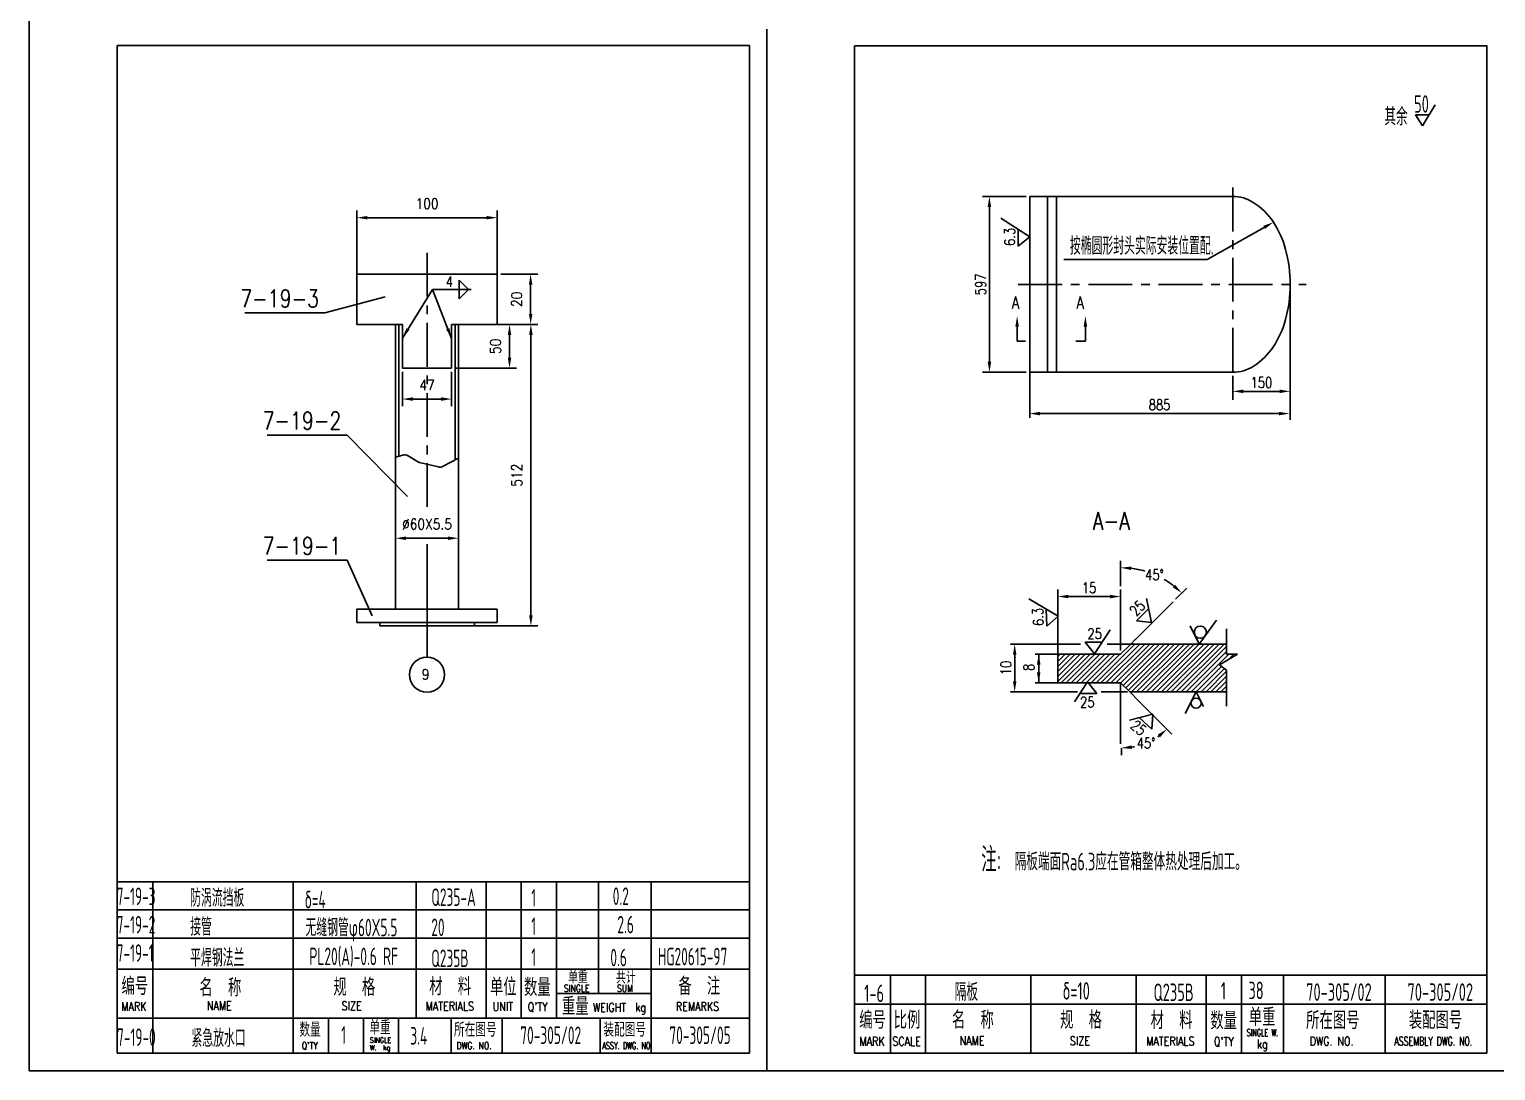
# Model space of a CAD drawing. Extents: x 0 to 1621, y 0 to 1861.
# Drawn here: x 0 to 418, y 0 to 297 of the extents above; entities that cross this region are included whole.
import ezdxf
from ezdxf.enums import TextEntityAlignment as Align

# ---------------------------------------------------------------- set-up
doc = ezdxf.new("R2010")
doc.units = 0
doc.header["$LTSCALE"] = 25
doc.header["$MEASUREMENT"] = 0
doc.linetypes.add('CENTERX2', pattern=[4, 2.5, -0.5, 0.5, -0.5])
doc.layers.get('0').update_dxf_attribs({"linetype": 'CONTINUOUS'})
doc.layers.get('DEFPOINTS').update_dxf_attribs({"linetype": 'CONTINUOUS'})
for name, color, linetype in [('2', 7, 'CENTERX2'), ('4', 3, 'CONTINUOUS'), ('7', 7, 'CONTINUOUS'), ('99', 1, 'CENTERX2'), ('DIM', 7, 'CONTINUOUS'), ('RED', 1, 'CONTINUOUS'), ('TEXT', 3, 'CONTINUOUS'), ('XLINE', 7, 'CONTINUOUS'), ('ZXTEXT', 6, 'CONTINUOUS')]:
    doc.layers.add(name, color=color, linetype=linetype)
doc.styles.add('HZ', font='ascii', dxfattribs={"width": 0.7, "bigfont": 'lytxt'})
doc.styles.add('XW', font='romans', dxfattribs={"width": 0.85})
doc.dimstyles.new('DIM1', dxfattribs={"dimtxt": 3, "dimasz": 3, "dimexe": 2, "dimexo": 1, "dimgap": 1, "dimtad": 0, "dimdec": 4, "dimzin": 0, "dimdsep": 46, "dimtxsty": 'XW', "dimcen": 2, "dimclrd": 7, "dimclre": 7, "dimclrt": 3, "dimadec": 0, "dimazin": 0, "dimtfac": 0.666667, "dimtdec": 4, "dimtofl": 0, "dimtmove": 2, "dimatfit": 3, "dimfxl": 0, "dimtvp": 1.333333, "dimtolj": 1, "dimtzin": 0, "dimarcsym": 0})
doc.dimstyles.new('DIM3', dxfattribs={"dimtxt": 3, "dimasz": 3, "dimexe": 2, "dimexo": 1, "dimgap": 1, "dimtad": 0, "dimzin": 0, "dimdsep": 46, "dimtxsty": 'XW', "dimcen": 2, "dimclrd": 7, "dimclre": 7, "dimclrt": 3, "dimadec": 0, "dimazin": 0, "dimtfac": 0.666667, "dimtofl": 0, "dimtmove": 2, "dimatfit": 3, "dimfxl": 0, "dimtvp": 0.833333, "dimtolj": 1, "dimtzin": 0, "dimarcsym": 0})

# ---------------------------------------------------------------- blocks, each defined once
blk = doc.blocks.new('*D23')
at = {"color": 7, "lineweight": -2}
for p, q in [((125.37, 212.84), (138.89, 212.84)), ((136.89, 203.34), (136.89, 209.84)), ((121.37, 200.34), (138.89, 200.34))]:
    blk.add_line(p, q, dxfattribs=at)
at = {"color": 7}
for points in [[(136.39, 209.84), (137.39, 209.84), (136.89, 212.84)], [(136.39, 203.34), (137.39, 203.34), (136.89, 200.34)]]:
    blk.add_solid(points, dxfattribs=at)
at = {"layer": 'DEFPOINTS', "color": 0}
for p in [(124.37, 212.84), (136.89, 212.84), (120.37, 200.34)]:
    blk.add_point(p, dxfattribs=at)
at = {"color": 3, "insert": (132.89, 206.59), "char_height": 3, "attachment_point": 5, "rotation": 90, "style": 'XW'}
blk.add_mtext('\\A1;50', dxfattribs=at)
blk = doc.blocks.new('*D24')
at = {"layer": '4', "color": 7, "lineweight": -2}
for p, q in [((125.37, 212.84), (144.98, 212.84)), ((142.98, 209.84), (142.98, 129.84)), ((123.37, 126.84), (144.98, 126.84))]:
    blk.add_line(p, q, dxfattribs=at)
at = {"layer": '4', "color": 7}
for points in [[(142.48, 209.84), (143.48, 209.84), (142.98, 212.84)], [(142.48, 129.84), (143.48, 129.84), (142.98, 126.84)]]:
    blk.add_solid(points, dxfattribs=at)
at = {"layer": 'DEFPOINTS', "color": 0}
for p in [(124.37, 212.84), (122.37, 126.84), (142.98, 126.84)]:
    blk.add_point(p, dxfattribs=at)
at = {"layer": '4', "color": 3, "insert": (138.98, 169.84), "char_height": 3, "attachment_point": 5, "rotation": 90, "style": 'XW'}
blk.add_mtext('\\A1;512', dxfattribs=at)
blk = doc.blocks.new('*D25')
at = {"color": 7, "lineweight": -2}
for p, q in [((104.37, 151.2), (104.37, 149.85)), ((107.37, 151.85), (119.37, 151.85)), ((122.37, 151.45), (122.37, 153.85))]:
    blk.add_line(p, q, dxfattribs=at)
at = {"color": 7}
for points in [[(107.37, 152.35), (107.37, 151.35), (104.37, 151.85)], [(119.37, 152.35), (119.37, 151.35), (122.37, 151.85)]]:
    blk.add_solid(points, dxfattribs=at)
at = {"layer": 'DEFPOINTS', "color": 0}
for p in [(104.37, 152.2), (122.37, 151.85), (122.37, 150.45)]:
    blk.add_point(p, dxfattribs=at)
at = {"color": 3, "insert": (113.37, 155.85), "char_height": 3, "attachment_point": 5, "style": 'XW'}
blk.add_mtext('\\A1;%%C60X5.5', dxfattribs=at)
blk = doc.blocks.new('*D26')
at = {"color": 7, "lineweight": -2}
for p, q in [((106.37, 199.3), (106.37, 189.55)), ((120.37, 199.3), (120.37, 189.55)), ((109.37, 191.55), (117.37, 191.55))]:
    blk.add_line(p, q, dxfattribs=at)
at = {"color": 7}
for points in [[(109.37, 192.05), (109.37, 191.05), (106.37, 191.55)], [(117.37, 192.05), (117.37, 191.05), (120.37, 191.55)]]:
    blk.add_solid(points, dxfattribs=at)
at = {"layer": 'DEFPOINTS', "color": 0}
for p in [(106.37, 200.3), (120.37, 200.3), (120.37, 191.55)]:
    blk.add_point(p, dxfattribs=at)
at = {"color": 3, "insert": (113.37, 195.55), "char_height": 3, "attachment_point": 5, "style": 'XW'}
blk.add_mtext('\\A1;47', dxfattribs=at)
blk = doc.blocks.new('*D27')
at = {"color": 7, "lineweight": -2}
for p, q in [((93.37, 231.26), (93.37, 245.28)), ((96.37, 243.28), (130.37, 243.28)), ((133.37, 231.26), (133.37, 245.28))]:
    blk.add_line(p, q, dxfattribs=at)
at = {"color": 7}
for points in [[(96.37, 243.78), (96.37, 242.78), (93.37, 243.28)], [(130.37, 243.78), (130.37, 242.78), (133.37, 243.28)]]:
    blk.add_solid(points, dxfattribs=at)
at = {"layer": 'DEFPOINTS', "color": 0}
for p in [(133.37, 243.28), (93.37, 230.26), (133.37, 230.26)]:
    blk.add_point(p, dxfattribs=at)
at = {"color": 3, "insert": (113.37, 247.28), "char_height": 3, "attachment_point": 5, "style": 'XW'}
blk.add_mtext('\\A1;100', dxfattribs=at)
blk = doc.blocks.new('*D28')
at = {"layer": 'DEFPOINTS', "color": 0}
for p in [(133.37, 227.16), (133.37, 212.84), (142.91, 212.84)]:
    blk.add_point(p, dxfattribs=at)
at = {"layer": 'DIM', "color": 7, "lineweight": -2}
for p, q in [((134.37, 227.16), (144.91, 227.16)), ((142.91, 224.16), (142.91, 215.84)), ((134.37, 212.84), (144.91, 212.84))]:
    blk.add_line(p, q, dxfattribs=at)
at = {"layer": 'DIM', "color": 7}
for points in [[(142.41, 224.16), (143.41, 224.16), (142.91, 227.16)], [(142.41, 215.84), (143.41, 215.84), (142.91, 212.84)]]:
    blk.add_solid(points, dxfattribs=at)
at = {"layer": 'DIM', "color": 3, "insert": (138.91, 220), "char_height": 3, "attachment_point": 5, "rotation": 90, "style": 'XW'}
blk.add_mtext('\\A1;20', dxfattribs=at)

msp = doc.modelspace()

# ---------------------------------------------------------------- linework, layer by layer
for p, q in [((0, 0), (0, 594)), ((210.25, 297.00153), (210.25, 0)), ((150.25, 22), (177.25, 22)), ((841, 0), (0, 0))]:
    msp.add_line(p, q)
at = {"color": 2}
for p, q in [((25, 5), (25, 292.36604)), ((205.25, 292.36604), (25, 292.36604)), ((205.25, 292.36604), (205.25, 5)), ((235.25, 292.36604), (235.25, 5)), ((235.5, 292.2679), (415.5, 292.2679)), ((415.5, 292.36604), (415.5, 5)), ((25, 53.83955), (205.4645, 53.83955)), ((25, 53.83955), (205.393, 53.83955)), ((235.25, 27.19891), (415.5, 27.19891)), ((205.25, 5), (25, 5)), ((415.5, 5), (235.25, 5))]:
    msp.add_line(p, q, dxfattribs=at)
at = {"color": 7}
for p, q in [((395.11458, 272.61712), (397.12438, 269.46186)), ((398.84707, 272.61712), (395.11458, 272.61712)), ((397.12438, 269.46186), (400.71331, 275.48554))]:
    msp.add_line(p, q, dxfattribs=at)
at = {"linetype": 'CENTERX2', "ltscale": 0.2}
for p, q in [((343.04449, 251.83889), (343.04449, 199.17791)), ((113.37044, 233.27079), (113.37044, 158.61451)), ((281.90867, 224.25303), (364.00704, 224.25303))]:
    msp.add_line(p, q, dxfattribs=at)
at = {"color": 7, "linetype": 'ByBlock'}
for p, q in [((284.16108, 249.32815), (271.68816, 249.32815)), ((273.68816, 246.32815), (273.68816, 202.17791)), ((284.16108, 199.17791), (271.68816, 199.17791)), ((343.04449, 198.17791), (343.04449, 191.32784)), ((346.04449, 193.74838), (356.38955, 193.74838)), ((288.1367, 187.40725), (356.23269, 187.40725)), ((311.09004, 138.22869), (311.09004, 145.45515)), ((293.16155, 118.8064), (293.16155, 137.22869)), ((296.16155, 135.22869), (308.09004, 135.22869)), ((311.09004, 119.8064), (311.09004, 137.22869)), ((326.77363, 134.45957), (329.95127, 137.62998)), ((280.54184, 121.67082), (279.71677, 121.67082)), ((280.8917, 111.02719), (280.8917, 118.67082)), ((294.11605, 118.8064), (286.75169, 118.8064)), ((287.74015, 118.8064), (287.74015, 110.6186)), ((294.41353, 110.6186), (286.75169, 110.6186)), ((280.54184, 108.02719), (279.71677, 108.02719)), ((316.11216, 105.60138), (325.72272, 96.00031)), ((311.30675, 91.99398), (311.30675, 90.02485))]:
    msp.add_line(p, q, dxfattribs=at)
at = {"color": 1, "linetype": 'Continuous'}
for p, q in [((93.37044, 227.16093), (93.37044, 212.83618)), ((93.37044, 227.16093), (133.37044, 227.16093)), ((133.37044, 227.16093), (133.37044, 212.83618)), ((93.37044, 212.83618), (106.37044, 212.83618)), ((93.37044, 212.83618), (106.37044, 212.83618)), ((104.37044, 212.83618), (104.37044, 131.63618)), ((106.37044, 212.83618), (106.37044, 200.33618)), ((120.37044, 212.83618), (120.37044, 200.33618)), ((120.37044, 212.83618), (133.37044, 212.83618)), ((122.37044, 212.83618), (122.37044, 131.63618)), ((93.37044, 131.63618), (93.37044, 127.83618)), ((93.37044, 131.63618), (133.37044, 131.63618)), ((133.37044, 131.63618), (133.37044, 127.83618)), ((93.37044, 127.83618), (133.37044, 127.83618)), ((99.87044, 127.83618), (99.87044, 126.83618)), ((99.87044, 126.83618), (126.87044, 126.83618)), ((126.87044, 127.83618), (126.87044, 126.83618)), ((25.1785, 5), (205.25, 5)), ((25.1785, 5), (205.25, 5))]:
    msp.add_line(p, q, dxfattribs=at)
at = {"color": 1}
for p, q in [((105.37044, 212.83618), (105.37044, 175.27314)), ((121.37044, 212.83618), (121.37044, 174.19496)), ((106.37044, 200.33618), (120.37044, 200.33618))]:
    msp.add_line(p, q, dxfattribs=at)
at = {"color": 0}
for p, q in [((304.07572, 110.6186), (315.12794, 121.67082)), ((305.48993, 110.6186), (316.54215, 121.67082)), ((306.90415, 110.6186), (317.95636, 121.67082)), ((308.31836, 110.6186), (319.37058, 121.67082)), ((309.73257, 110.6186), (320.78479, 121.67082)), ((311.11843, 110.59024), (322.199, 121.67082)), ((311.82588, 109.88348), (323.61322, 121.67082)), ((312.53334, 109.17673), (325.02743, 121.67082)), ((313.2408, 108.46997), (326.44164, 121.67082)), ((314.21223, 108.02719), (327.85586, 121.67082)), ((315.62644, 108.02719), (329.27007, 121.67082)), ((317.04066, 108.02719), (330.68428, 121.67082)), ((318.45487, 108.02719), (332.0985, 121.67082)), ((319.86908, 108.02719), (333.51271, 121.67082)), ((321.2833, 108.02719), (334.92693, 121.67082)), ((322.69751, 108.02719), (336.34114, 121.67082)), ((324.11172, 108.02719), (337.75535, 121.67082)), ((325.52594, 108.02719), (339.16957, 121.67082)), ((326.94015, 108.02719), (340.58378, 121.67082)), ((293.16155, 111.01814), (300.94981, 118.8064)), ((293.16155, 112.43235), (299.53559, 118.8064)), ((293.16155, 118.08921), (293.87874, 118.8064)), ((293.16155, 113.84657), (298.12138, 118.8064)), ((293.16155, 115.26078), (296.70717, 118.8064)), ((293.16155, 116.67499), (295.29295, 118.8064)), ((294.17623, 110.6186), (302.36402, 118.8064)), ((295.59044, 110.6186), (303.77824, 118.8064)), ((297.00465, 110.6186), (305.19245, 118.8064)), ((298.41887, 110.6186), (306.60666, 118.8064)), ((299.83308, 110.6186), (308.02088, 118.8064)), ((301.24729, 110.6186), (309.43509, 118.8064)), ((302.66151, 110.6186), (310.8493, 118.8064)), ((328.35436, 108.02719), (341.31236, 120.98518)), ((329.76858, 108.02719), (341.31236, 119.57097)), ((331.18279, 108.02719), (341.962, 118.80639)), ((341.86554, 117.29572), (343.37621, 118.80639)), ((332.59701, 108.02719), (339.85929, 115.28948)), ((334.01122, 108.02719), (340.66776, 114.68373)), ((335.42543, 108.02719), (341.31236, 113.91411)), ((336.83965, 108.02719), (341.31236, 112.4999)), ((338.25386, 108.02719), (341.31236, 111.08568)), ((339.66807, 108.02719), (341.31236, 109.67147)), ((341.08229, 108.02719), (341.31236, 108.25726))]:
    msp.add_line(p, q, dxfattribs=at)
at = {"color": 7, "linetype": 'Continuous'}
for p, q in [((25, 45.83955), (205.393, 45.83955)), ((25, 37.83955), (205.393, 37.83955))]:
    msp.add_line(p, q, dxfattribs=at)
at = {"color": 2}
msp.add_lwpolyline([(205.25, 5), (25.25, 5)], dxfattribs=at)
at = {"color": 7, "linetype": 'ByBlock'}
for centre, radius, start, end in [((311.09004, 118.81167), 24.64348, 73.8365765, 83.0207225), ((311.09004, 118.81167), 24.64348, 51.9140098, 59.7365849), ((311.30675, 110.40203), 18.37719, 279.3637171, 281.5959837), ((311.30675, 110.40203), 18.37719, 304.3894013, 305.6646105)]:
    msp.add_arc(centre, radius, start, end, dxfattribs=at)
for points in [[(273.18816, 246.32815), (274.18816, 246.32815), (273.68816, 249.32815)], [(273.18816, 202.17791), (274.18816, 202.17791), (273.68816, 199.17791)], [(346.04449, 194.24838), (346.04449, 193.24838), (343.04449, 193.74838)], [(356.38955, 194.24838), (356.38955, 193.24838), (359.38955, 193.74838)], [(288.1367, 187.90725), (288.1367, 186.90725), (285.1367, 187.40725)], [(356.23269, 187.90725), (356.23269, 186.90725), (359.23269, 187.40725)], [(314.05404, 142.77347), (314.11491, 143.77162), (311.09004, 143.45515)], [(326.62301, 138.58224), (325.9594, 137.83416), (328.53545, 136.21738)], [(296.16155, 135.72869), (296.16155, 134.72869), (293.16155, 135.22869)], [(308.09004, 135.72869), (308.09004, 134.72869), (311.09004, 135.22869)], [(280.3917, 118.67082), (281.3917, 118.67082), (280.8917, 121.67082)], [(287.24015, 115.8064), (288.24015, 115.8064), (287.74015, 118.8064)], [(287.24015, 113.6186), (288.24015, 113.6186), (287.74015, 110.6186)], [(280.3917, 111.02719), (281.3917, 111.02719), (280.8917, 108.02719)], [(321.69767, 95.85267), (322.34508, 95.09053), (324.30781, 97.41383)], [(314.33755, 91.77138), (314.25593, 92.76805), (311.30675, 92.02485)]]:
    msp.add_solid(points, dxfattribs=at)
at = {"layer": '2', "ltscale": 5}
msp.add_line((113.37044, 150.15882), (113.37044, 117.94737), dxfattribs=at)
at = {"layer": '7'}
for p, q in [((121.5202, 222.79611), (125.98917, 222.79611)), ((122.48917, 225.45217), (122.48917, 222.79611)), ((122.48917, 225.45217), (125.14524, 222.79611)), ((122.48917, 220.14005), (122.48917, 222.79611)), ((122.48917, 220.14005), (125.14524, 222.79611)), ((84.25376, 216.12338), (101.43922, 220.67971)), ((61.44293, 216.12338), (84.25376, 216.12338)), ((67.80032, 181.29235), (90.61116, 181.29235)), ((90.61116, 181.29235), (107.79662, 163.76799)), ((104.37044, 175.00059), (106.44925, 175.56716)), ((108.00948, 175.34932), (110.97025, 173.56029)), ((111.56162, 173.32174), (116.60658, 172.17593)), ((118.00323, 172.36828), (122.37044, 174.73745)), ((67.80032, 145.56269), (90.61116, 145.56269)), ((90.61116, 145.56269), (97.7169, 129.70057))]:
    msp.add_line(p, q, dxfattribs=at)
msp.add_circle((113.37044, 112.94737), 5, dxfattribs=at)
for centre, start, end in [((106.97516, 173.63754), 58.8578119, 105.2453133), ((112.00457, 175.27207), 238.8578119, 257.2040873), ((117.04954, 174.12626), 257.2040873, 298.4794324)]:
    msp.add_arc(centre, 2, start, end, dxfattribs=at)
at = {"layer": '99', "color": 1, "linetype": 'Continuous'}
msp.add_line((205.25, 5), (25.25, 5), dxfattribs=at)
at = {"layer": 'DEFPOINTS', "color": 0, "linetype": 'ByBlock'}
for p in [(285.16108, 249.32815), (273.68816, 199.17791), (285.16108, 199.17791), (343.04449, 199.17791), (311.09004, 137.22869), (311.09004, 135.22869), (326.06571, 133.75327), (280.8917, 121.67082), (281.54184, 121.67082), (315.18799, 122.9003), (293.16155, 118.8064), (295.11605, 118.8064), (311.09004, 119.8064), (311.09004, 118.8064), (289.65281, 110.6186), (295.41353, 110.6186), (311.30675, 110.40203), (311.30675, 110.40203), (281.54184, 108.02719), (315.4047, 106.30814), (323.57347, 96.71815), (311.30675, 92.99398)]:
    msp.add_point(p, dxfattribs=at)
at = {"layer": 'DIM'}
for p, q in [((93.37044, 227.16093), (93.37044, 231.25979)), ((133.37044, 227.16093), (133.37044, 231.25979))]:
    msp.add_line(p, q, dxfattribs=at)
at = {"layer": 'DIM', "color": 2}
msp.add_line((205.25, 5), (25.25, 5), dxfattribs=at)
at = {"layer": 'RED'}
for p, q in [((285.16108, 249.32815), (343.04449, 249.32815)), ((285.16108, 249.32815), (285.16108, 199.17791)), ((290.28351, 249.32815), (290.28351, 199.17791)), ((292.84472, 249.32815), (292.84472, 199.17791)), ((285.16108, 199.17791), (343.04449, 199.17791)), ((311.09004, 118.8064), (313.95729, 121.67082)), ((293.16155, 118.8064), (293.16155, 110.6186)), ((293.16155, 118.8064), (311.09004, 118.8064)), ((293.16155, 110.6186), (311.09004, 110.6186)), ((311.09004, 110.6186), (313.68402, 108.02719)), ((35.25, 5), (35.25, 53.83955)), ((75.25, 5), (75.25, 53.83955)), ((110.25, 15), (110.25, 53.83955)), ((130.25, 15), (130.25, 53.83955)), ((140.25, 15), (140.25, 53.83955)), ((150.25, 15), (150.25, 53.83955)), ((162.25, 22), (162.25, 53.83955)), ((177.25, 53.83955), (177.25, 5)), ((25, 29), (205.25, 29)), ((245.5, 27.19891), (245.5, 5)), ((255.5, 27.19891), (255.5, 5)), ((285.5, 27.19891), (285.5, 5)), ((315.5, 27.19891), (315.5, 5)), ((335.5, 27.19891), (335.5, 5)), ((345.5, 27.19891), (345.5, 5)), ((357.5, 27.19891), (357.5, 5)), ((386.5, 27.19891), (386.5, 5)), ((415.5, 19), (235.25, 19)), ((25, 15), (205.25, 15)), ((85.25, 15), (85.25, 5)), ((95.25, 5), (95.25, 15)), ((105.25, 5), (105.25, 15)), ((120.25, 5), (120.25, 15)), ((134.75, 5), (134.75, 15)), ((162.75, 5), (162.75, 15))]:
    msp.add_line(p, q, dxfattribs=at)
for centre, radius, start, end in [((343.04449, 238.36382), 10.96432, 57.6400645, 90), ((338.76432, 231.60891), 18.96112, 33.1728886, 57.6400645), ((331.9672, 227.1656), 27.08169, 15.1508964, 33.1728886), ((321.21074, 224.25303), 38.22551, 360, 15.1508964), ((321.21074, 224.25303), 38.22551, 344.8491036, 0), ((331.9672, 221.34046), 27.08169, 326.8271114, 344.8491036), ((338.76432, 216.89714), 18.96112, 302.3599355, 326.8271114), ((343.04449, 210.14223), 10.96432, 270, 302.3599355)]:
    msp.add_arc(centre, radius, start, end, dxfattribs=at)
at = {"layer": 'XLINE'}
for p, q in [((285.1954, 237.79224), (276.98472, 243.11528)), ((281.83949, 239.83858), (281.84275, 235.12556)), ((281.84275, 235.12556), (285.1954, 237.79224)), ((293.29207, 129.59315), (284.87438, 134.5824)), ((319.89422, 127.79282), (318.4377, 134.68101)), ((289.85674, 131.50317), (290.04914, 126.79408)), ((290.04914, 126.79408), (293.29207, 129.59315)), ((315.18799, 122.9003), (326.06571, 133.75327)), ((318.97521, 131.61448), (315.63881, 128.28568)), ((303.64069, 118.89195), (308.08337, 125.7343)), ((315.63881, 128.28568), (319.89422, 127.79282)), ((341.31236, 125.97071), (341.31236, 118.80639)), ((305.68936, 122.24645), (300.97634, 122.24645)), ((300.97634, 122.24645), (303.64069, 118.89195)), ((344.38581, 118.80639), (339.26338, 115.73597)), ((341.31236, 118.80639), (344.38581, 118.80639)), ((339.26338, 115.73597), (341.31236, 114.20076)), ((341.31236, 114.20076), (341.31236, 103.96602)), ((301.64242, 110.90674), (297.92734, 105.18498)), ((304.30677, 107.55224), (301.64242, 110.90674)), ((311.09004, 110.6186), (311.09004, 93.21055)), ((299.59376, 107.55224), (304.30677, 107.55224)), ((320.29897, 101.63532), (313.66118, 100.00073)), ((316.50978, 100.59046), (319.94708, 97.36594)), ((319.94708, 97.36594), (320.29897, 101.63532))]:
    msp.add_line(p, q, dxfattribs=at)
at = {"layer": 'XLINE', "color": 7}
for p, q in [((352.01915, 240.51542), (335.72404, 231.369)), ((335.72404, 231.369), (294.87129, 231.369)), ((359.43625, 224.25303), (359.43625, 185.66175)), ((281.57538, 212.22968), (281.57538, 208.04788)), ((301.04059, 212.22968), (301.04059, 208.04788)), ((285.16108, 199.17791), (285.16108, 186.22836)), ((330.9268, 126.82723), (333.51271, 121.67082)), ((333.51271, 121.67082), (338.45291, 128.50519)), ((280.67426, 121.67082), (299.64636, 121.67082)), ((307.23127, 121.67082), (313.95729, 121.67082)), ((313.95729, 121.67082), (315.44745, 123.16412)), ((280.67426, 108.02719), (298.77952, 108.02719)), ((305.49758, 108.02719), (313.08249, 108.02719)), ((313.68402, 108.02719), (316.39372, 105.32327)), ((332.59701, 108.02719), (329.45609, 101.87713)), ((334.66913, 103.911), (332.59701, 108.02719))]:
    msp.add_line(p, q, dxfattribs=at)
at = {"layer": 'XLINE', "color": 1}
for p, q in [((281.57538, 208.04788), (283.95339, 208.04788)), ((298.29913, 208.04788), (301.04059, 208.04788)), ((313.94934, 121.67082), (341.31236, 121.67082)), ((313.68402, 108.02719), (341.31236, 108.02719))]:
    msp.add_line(p, q, dxfattribs=at)
at = {"layer": 'XLINE', "color": 3}
for centre, radius in [((333.80505, 125.06669), 1.74045), ((332.58552, 104.80706), 1.44832)]:
    msp.add_circle(centre, radius, dxfattribs=at)
at = {"layer": 'XLINE', "color": 7}
for points in [[(351.77441, 240.95143), (352.26388, 240.07941), (354.63521, 241.98381)], [(282.07538, 212.22968), (281.07538, 212.22968), (281.57538, 215.22968)], [(301.54059, 212.22968), (300.54059, 212.22968), (301.04059, 215.22968)]]:
    msp.add_solid(points, dxfattribs=at)

# ---------------------------------------------------------------- texts
at = {"color": 3}
for s, height, style, width, p in [('50', 5, 'HZ', 0.7, (394.74256, 273.1977)), ('其余', 5, 'HZ', 0.7, (386.27268, 269.61218)), ('4', 3, 'XW', 0.8, (118.71693, 223.54543)), ('注:', 7, 'HZ', 0.666667, (271.34017, 56.66517)), ('隔板端面Ra6.3应在管箱整体热处理后加工。', 5, 'HZ', 0.7, (280.86292, 57.1313)), ('隔板', 5, 'HZ', 0.7, (263.78769, 19.92106)), ('δ=10', 5, 'HZ', 0.7, (294.57879, 20.25777)), ('1', 5, 'HZ', 0.7, (339.64744, 20.27444)), ('38', 5, 'HZ', 0.7, (347.51778, 20.38319)), ('1-6', 5, 'HZ', 0.7, (237.98154, 19.56768)), ('Q235B', 5, 'HZ', 0.7, (320.48051, 19.85105)), ('70-305/02', 5, 'HZ', 0.7, (363.97143, 19.92106)), ('70-305/02', 5, 'HZ', 0.7, (392.8566, 19.92106))]:
    msp.add_text(s, height=height, dxfattribs=dict(at, style=style, width=width)).set_placement(p)
at = {"color": 3, "linetype": 'ByBlock', "style": 'XW', "width": 0.8}
for s, rotation, p in [('6.3', 90.0396086, (279.44547, 237.82757)), ('597', 90, (271.18816, 224.25303)), ('25', 44.9347323, (315.86088, 131.89101)), ('6.3', 92.3396086, (287.54535, 129.3977)), ('10', 90, (278.3917, 114.849)), ('25', 319.7915522, (316.19832, 97.78256))]:
    msp.add_text(s, height=3, rotation=rotation, dxfattribs=at).set_placement(p, align=Align.MIDDLE)
for s, p in [('150', (351.21702, 196.24838)), ('885', (322.1847, 189.90725)), ('25', (303.68, 124.64185)), ('25', (301.57628, 105.08395))]:
    msp.add_text(s, height=3, dxfattribs=at).set_placement(p, align=Align.MIDDLE)
for s, p in [('45%%d', (320.73, 141.40021)), ('15', (302.12579, 137.72869)), ('45%%d', (318.34359, 93.42547))]:
    msp.add_text(s, height=3, dxfattribs=at).set_placement(p, align=Align.MIDDLE_CENTER)
msp.add_text('8', height=3, rotation=90, dxfattribs=at).set_placement((284.92767, 114.99925), align=Align.MIDDLE_CENTER)
at = {"color": 3, "linetype": 'Continuous', "style": 'HZ', "width": 0.65}
for s, p in [('1', (88.89468, 7.67405)), ('70-305/02', (139.94516, 7.61169)), ('70-305/05', (182.44516, 7.61169)), ('3.4', (108.6035, 7.43075))]:
    msp.add_text(s, height=5, dxfattribs=at).set_placement(p)
at = {"layer": 'RED', "style": 'XW', "width": 0.8}
for s, p in [('7-19-3', (60.13089, 217.74486)), ('7-19-2', (66.48829, 182.91383)), ('7-19-1', (66.48829, 147.18417))]:
    msp.add_text(s, height=4.960317, dxfattribs=at).set_placement(p)
at = {"layer": 'TEXT'}
for s, height, style, width, p in [('9', 3, 'XW', 0.8, (111.91548, 111.52899)), ('7-19-3', 5, 'HZ', 0.65, (24.89481, 47.22783)), ('防涡流挡板', 5, 'HZ', 0.65, (45.84994, 46.76975)), ('δ=4', 5, 'HZ', 0.65, (78.51457, 46.30156)), ('Q235-A', 5, 'HZ', 0.65, (114.61251, 46.97758)), ('1', 5, 'HZ', 0.65, (143.07598, 46.80955)), ('    0.2', 5, 'HZ', 0.65, (159.25626, 47.262)), ('7-19-2', 5, 'HZ', 0.65, (24.89481, 39.1326)), ('接管', 5, 'HZ', 0.65, (45.84994, 38.52487)), ('无缝钢管φ60X5.5', 5, 'HZ', 0.65, (78.72304, 38.33391)), ('20', 5, 'HZ', 0.65, (114.58746, 38.38304)), ('1', 5, 'HZ', 0.65, (143.07598, 38.71432)), ('         2.6      ', 5, 'HZ', 0.65, (151.76761, 39.16676)), ('7-19-1', 5, 'HZ', 0.65, (24.89481, 31.03736)), ('平焊钢法兰 ', 5, 'HZ', 0.65, (45.84994, 29.68532)), ('PL20(A)-0.6 RF', 5, 'HZ', 0.65, (79.83875, 30.10098)), ('Q235B', 5, 'HZ', 0.65, (114.58746, 29.54349)), ('1', 5, 'HZ', 0.65, (143.07598, 29.87476)), ('0.6', 5, 'HZ', 0.65, (165.62674, 29.76971)), ('HG20615-97', 5, 'HZ', 0.65, (179.16876, 30.04846)), ('编号', 5, 'HZ', 0.8, (26.26918, 21.60143)), ('名  称', 5, 'HZ', 0.8, (48.49838, 21.1834)), ('规  格', 5, 'HZ', 0.8, (86.6796, 21.3402)), ('材  料', 5, 'HZ', 0.8, (113.99845, 21.50644)), ('单位', 5, 'HZ', 0.8, (131.31358, 21.34418)), ('数量', 5, 'HZ', 0.8, (141.00835, 21.25816)), ('单重', 3.5, 'HZ', 0.8, (153.57878, 24.93269)), ('共计', 3.5, 'HZ', 0.8, (167.24574, 24.82732)), ('备  注', 5, 'HZ', 0.8, (185.01898, 21.60143)), ('重量', 5, 'HZ', 0.8, (151.81804, 15.86738)), ('SINGLE', 2, 'XW', 0.8, (152.3667, 22.49292)), ('SUM', 2, 'XW', 0.8, (167.51117, 22.51307)), ('MARK', 2.5, 'XW', 0.8, (26.22102, 17.08925)), ('NAME', 2.5, 'XW', 0.8, (50.59648, 17.28652)), ('SIZE', 2.5, 'XW', 0.8, (88.99782, 17.23822)), ('MATERIALS', 2.5, 'XW', 0.8, (112.96437, 17.14011)), ('UNIT', 2.5, 'XW', 0.8, (132.05843, 17.0375)), ("Q'TY", 2.5, 'XW', 0.8, (142.07621, 16.95149)), ('WEIGHT', 2.5, 'XW', 0.8, (160.67107, 16.7815)), ('kg', 2.5, 'XW', 0.8, (172.74356, 16.83696)), ('REMARKS', 2.5, 'XW', 0.8, (184.29419, 17.08058)), ('编号', 5, 'HZ', 0.8, (236.57497, 11.93942)), ('比例', 5, 'HZ', 0.8, (246.40586, 11.93942)), ('名  称', 5, 'HZ', 0.8, (262.99125, 11.94779)), ('规  格', 5, 'HZ', 0.8, (293.83219, 11.96137)), ('材  料', 5, 'HZ', 0.8, (319.65826, 11.86114)), ('数量', 5, 'HZ', 0.8, (336.68193, 11.74106)), ('单重', 5, 'HZ', 0.8, (347.63169, 12.77786)), ('所在图号', 5, 'HZ', 0.8, (363.95659, 11.85491)), ('装配图号', 5, 'HZ', 0.8, (393.24564, 11.89615)), ('数量', 4, 'HZ', 0.8, (76.97259, 9.70058)), ('单重', 4, 'HZ', 0.8, (96.93402, 10.31393)), ('所在图号', 4, 'HZ', 0.8, (121.04789, 9.70058)), ('装配图号', 4, 'HZ', 0.8, (163.62734, 9.70058)), ('7-19-0', 5, 'HZ', 0.65, (25, 7.04433)), ('紧急放水口 ', 5, 'HZ', 0.65, (46.22964, 6.775)), ('SINGLE', 1.5, 'XW', 0.8, (97.07951, 7.97102)), ('MARK', 2.5, 'XW', 0.8, (236.6387, 7.11217)), ('SCALE', 2.5, 'XW', 0.8, (245.99883, 7.11217)), ('NAME', 2.5, 'XW', 0.8, (265.18793, 7.30944)), ('SIZE', 2.5, 'XW', 0.8, (296.60503, 7.26114)), ('MATERIALS', 2.5, 'XW', 0.8, (318.36133, 7.16303)), ("Q'TY", 2.5, 'XW', 0.8, (337.6714, 7.03941)), ('SINGLE W.', 2, 'XW', 0.6, (347.03506, 9.88366)), ('kg', 2.5, 'XW', 0.8, (349.9422, 6.37293)), ('DWG. NO.', 2.5, 'XW', 0.8, (364.97783, 7.16283)), ('ASSEMBLY DWG. NO.', 2.5, 'XW', 0.65, (389.11912, 7.16283)), ("Q'TY", 2, 'XW', 0.8, (77.6679, 6.09986)), ('W.  kg', 1.5, 'XW', 0.8, (97.07951, 5.8254)), ('DWG. NO.', 2, 'XW', 0.8, (121.78128, 6.09986)), ('ASSY. DWG. NO.', 2, 'XW', 0.55, (163.32268, 6.09986))]:
    msp.add_text(s, height=height, dxfattribs=dict(at, style=style, width=width)).set_placement(p)
at = {"layer": 'XLINE', "color": 3, "style": 'HZ', "width": 0.65}
msp.add_text('按椭圆形封头实际安装位置配.', height=5, dxfattribs=at).set_placement((337.58596, 235.23186), align=Align.MIDDLE_RIGHT)
at = {"layer": 'XLINE', "color": 6, "style": 'XW', "width": 0.8}
for p in [(280.01416, 219.07697), (298.45489, 219.07697)]:
    msp.add_text('A', height=3.5, dxfattribs=at).set_placement(p, align=Align.MIDDLE_LEFT)
at = {"layer": 'ZXTEXT', "color": 6, "style": 'XW', "width": 0.8}
msp.add_text('A-A', height=5, dxfattribs=at).set_placement((303.14629, 156.7969), align=Align.MIDDLE_LEFT)

# ---------------------------------------------------------------- dimensions: what is measured, and where the dimension line sits
for base, p1, p2, text, picture, middle in [((133.37044, 243.27647), (93.37044, 230.25979), (133.37044, 230.25979), '100', '*D27', (113.37044, 247.27647)), ((120.37044, 191.54988), (106.37044, 200.30249), (120.37044, 200.30249), '47', '*D26', (113.37044, 195.54988)), ((122.37044, 151.85144), (104.37044, 152.20192), (122.37044, 150.44949), '%%C60X5.5', '*D25', (113.37044, 155.85144))]:
    dim = msp.add_linear_dim(base=base, p1=p1, p2=p2, text=text, dimstyle='DIM1')
    dim.commit()
    dim.dimension.update_dxf_attribs({"geometry": picture, "text_midpoint": middle})
dim = msp.add_linear_dim(base=(136.88931, 212.83618), p1=(120.37044, 200.33618), p2=(124.37044, 212.83618), angle=90, text='50', dimstyle='DIM1')
dim.commit()
dim.dimension.update_dxf_attribs({"geometry": '*D23', "text_midpoint": (132.88931, 206.58618)})
at = {"layer": '4'}
dim = msp.add_linear_dim(base=(142.98436, 126.83618), p1=(124.37044, 212.83618), p2=(122.37044, 126.83618), angle=90, text='512', dimstyle='DIM1', dxfattribs=at)
dim.commit()
dim.dimension.update_dxf_attribs({"geometry": '*D24', "text_midpoint": (138.98436, 169.83618)})
at = {"layer": 'DIM'}
dim = msp.add_linear_dim(base=(142.90585, 212.83618), p1=(133.37044, 227.16093), p2=(133.37044, 212.83618), angle=90, text='20', dimstyle='DIM1', dxfattribs=at)
dim.commit()
dim.dimension.update_dxf_attribs({"geometry": '*D28', "text_midpoint": (138.90585, 219.99856)})

# ---------------------------------------------------------------- leaders
for points in [[(106.37044, 208.95629), (114.91944, 222.79611), (121.5202, 222.79611)], [(120.37044, 208.84817), (114.91944, 222.79611)]]:
    msp.add_leader(points, dimstyle='DIM3', override={"dimgap": 0.5, "dimtad": 0, "dimtix": 1, "dimtofl": 1})

doc.saveas('drawing.dxf')
